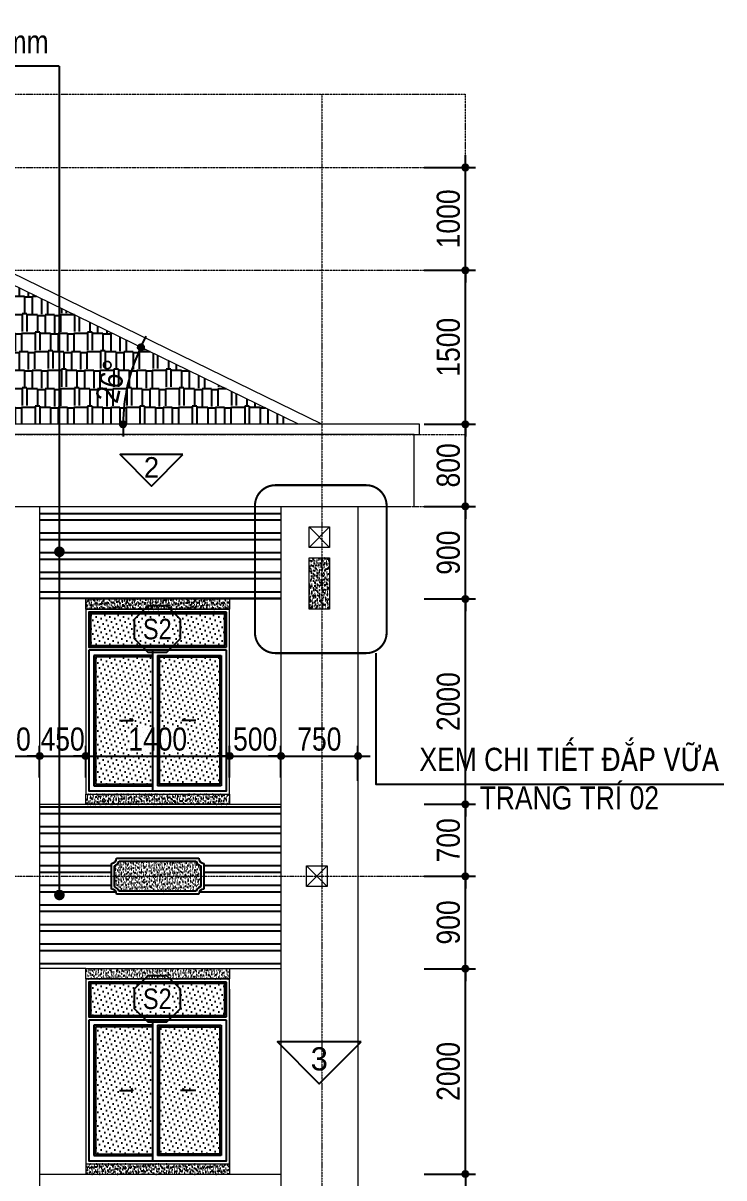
# Model space of a CAD drawing. Header units: millimetres. Extents: x 2605 to 44181, y 1776 to 19155.
# Drawn here: x 37356 to 44181, y 7879 to 19122 of the extents above; entities that cross this region are included whole.
import ezdxf
from ezdxf.enums import TextEntityAlignment as Align

# ---------------------------------------------------------------- set-up
doc = ezdxf.new("R2010")
doc.units = ezdxf.units.MM
doc.linetypes.add('ACAD_ISO10W100', pattern=[18, 12, -3, 0, -3])
doc.linetypes.add('DASHED2', pattern=[0.375, 0.25, -0.125])
for name, color, linetype in [('daucat', 220, 'Continuous'), ('DIM', 1, 'Continuous'), ('DOOR', 20, 'Continuous'), ('HACTH', 8, 'Continuous'), ('HATCH', 8, 'Continuous'), ('HATCHNGOI', 22, 'Continuous'), ('KINH 1', 142, 'Continuous'), ('netthay', 2, 'Continuous'), ('TAGS', 60, 'Continuous'), ('TEXT', 7, 'Continuous')]:
    doc.layers.add(name, color=color, linetype=linetype)
doc.layers.add('NET-THAY', color=2, linetype='Continuous', lineweight=13)
doc.layers.add('TRUC', color=24, linetype='Continuous', lineweight=0)
doc.styles.add('1', font='', dxfattribs={"height": 250})
doc.styles.add('AVO', font='')
doc.styles.add('HEL-CONDENSE', font='')
doc.styles.add('VNI-HELVE-CONDENSEN', font='')
doc.styles.get('1').set_extended_font_data('VNI-Helve-Condense')
doc.styles.get('AVO').set_extended_font_data('VNI-Avo')
doc.styles.get('HEL-CONDENSE').set_extended_font_data('VNI-Helve-Condense')
doc.styles.get('VNI-HELVE-CONDENSEN').set_extended_font_data('VNI-Helve-Condense')
doc.dimstyles.new('D100', dxfattribs={"dimtxt": 225, "dimasz": 1.2, "dimexe": 100, "dimexo": 0, "dimgap": 50, "dimtad": 1, "dimdec": 0, "dimzin": 13, "dimdsep": 46, "dimtxsty": 'HEL-CONDENSE', "dimblk": 'D50', "dimcen": 0, "dimclrd": 1, "dimclre": 1, "dimclrt": 7, "dimadec": 0, "dimazin": 0, "dimtfac": 1, "dimtdec": 0, "dimtmove": 0, "dimatfit": 3, "dimldrblk": 'D50', "dimfxl": 1, "dimtolj": 1, "dimtzin": 13, "dimarcsym": 0})
pattern_1 = [(180, (-155115.41, -494922.03), (-1e-14, -190.5), []), (180, (-155178.91, -494858.53), (-1e-14, -190.5), [])]
pattern_2 = [(37.5, (-1291710.998, -283484.096), (-1.2000235, 36.7059928), [0, -28.956, 0, -32.385, 0, -30.95625]), (7.5, (-1291711, -283484.096), (33.7142462, 53.7618825), [0, -15.621, 0, -26.0985, 0, -10.00125]), (327.5, (-1291734.43, -283484.096), (59.3244278, 0.10778885), [0, -9.525, 0, -34.29, 0, -44.7675]), (317.5, (-1291734.43, -283484.096), (57.266734, 16.7196992), [0, -4.7625, 0, -22.479, 0, -25.7175])]

# ---------------------------------------------------------------- blocks, each defined once
blk = doc.blocks.new('KH-CUADI')
at = {"layer": 'TAGS'}
blk.add_lwpolyline([(-124, 300), (-300, 124), (-300, -124), (-124, -300), (124, -300), (300, -124), (300, 124), (124, 300)], close=True, dxfattribs=at)
at = {"layer": 'TAGS', "style": 'VNI-HELVE-CONDENSEN'}
blk.add_attdef('D', text='', height=300, dxfattribs=at).set_placement((0, 0), align=Align.MIDDLE)
blk = doc.blocks.new('A$C5F62150E')
at = {"layer": 'KINH 1'}
h = blk.add_hatch(dxfattribs=at)
h.set_pattern_fill('DOTS', color=256, scale=750, angle=45, style=0)
h.set_pattern_definition([(45, (0, 0), (-16.5728, 49.71845), [0, -46.875])])
h.paths.add_polyline_path([(2529, 1072), (1219, 1072), (1219, 762), (2529, 762)])
h.paths.add_polyline_path([(1824, 652), (1269, 652), (1269, -588), (1824, -588)])
h.paths.add_polyline_path([(2479, 652), (1889, 652), (1889, -588), (2479, -588)])
at = {"layer": 'DOOR'}
for p, q in [((2544, 747), (2544, 1087)), ((2544, 717), (1204, 717)), ((1824, 717), (1824, -653)), ((1824, 667), (1254, 667)), ((1254, 667), (1254, -603)), ((1874, 667), (1874, -603)), ((1874, 667), (2494, 667)), ((2494, 667), (2494, -603)), ((1254, -603), (1824, -603)), ((2494, -603), (1874, -603))]:
    blk.add_line(p, q, dxfattribs=at)
at = {"layer": 'DOOR', "color": 8}
for p, q in [((1824, 652), (1269, 652)), ((1269, 652), (1269, -588)), ((1889, 652), (1889, -588)), ((1889, 652), (2479, 652)), ((2479, 652), (2479, -588)), ((1269, -588), (1824, -588)), ((2479, -588), (1889, -588))]:
    blk.add_line(p, q, dxfattribs=at)
at = {"layer": 'DOOR'}
for points in [[(2544, 1087), (1204, 1087), (1204, 747), (2544, 747)], [(1204, 717), (1204, -653), (2544, -653), (2544, 717)], [(1502, 32), (1632, 32), (1619, 53)], [(2246, 32), (2116, 32), (2129, 53)]]:
    blk.add_lwpolyline(points, dxfattribs=at)
at = {"layer": 'DOOR', "color": 8}
blk.add_lwpolyline([(2529, 762), (2529, 1072), (1219, 1072), (1219, 762), (2529, 762)], close=True, dxfattribs=at)
at = {"layer": 'NET-THAY'}
for p, q in [((1174, 1117), (2574, 1117)), ((2574, -683), (2574, 1117)), ((1174, -683), (2574, -683))]:
    blk.add_line(p, q, dxfattribs=at)
blk.add_lwpolyline([(1174, 1117), (1174, -683)], dxfattribs=at)
at = {"layer": 'TAGS', "linetype": 'Continuous'}
ref = blk.add_blockref('KH-CUADI', (1871, 924), dxfattribs=dict(at, xscale=0.75, yscale=0.75, zscale=0.75, rotation=180))
ref.add_attrib('D', 'S2', dxfattribs={"color": 7, "height": 200, "style": 'VNI-HELVE-CONDENSEN'}).set_placement((1871, 924), align=Align.MIDDLE)
blk = doc.blocks.new('D50')
at = {"layer": 'DIM'}
blk.add_hatch(color=256, dxfattribs=at).paths.add_polyline_path([(25, 0, 1), (-25, 0, 1)])
blk.add_line((25, 0), (100, 0), dxfattribs=at)
blk.add_circle((0, 0), 25, dxfattribs=at)
blk = doc.blocks.new('*D286')
at = {"layer": 'DEFPOINTS', "color": 0, "linetype": 'Continuous', "transparency": 16777216}
for p in [(37516, 11985), (36916, 11776), (37516, 11776)]:
    blk.add_point(p, dxfattribs=at)
at = {"layer": 'DIM', "color": 1, "linetype": 'Continuous', "lineweight": -2, "transparency": 16777216}
for p, q in [((36916, 11776), (36916, 12085)), ((37516, 11776), (37516, 12085)), ((36917, 11985), (37514, 11985))]:
    blk.add_line(p, q, dxfattribs=at)
at = {"layer": 'DIM', "color": 1, "linetype": 'Continuous', "lineweight": -2, "transparency": 16777216, "xscale": 1.199999999999999, "yscale": 1.199999999999999, "zscale": 1.199999999999999, "rotation": 180}
blk.add_blockref('D50', (36916, 11985), dxfattribs=at)
at = {"layer": 'DIM', "color": 1, "linetype": 'Continuous', "lineweight": -2, "transparency": 16777216, "xscale": 1.199999999999999, "yscale": 1.199999999999999, "zscale": 1.199999999999999}
blk.add_blockref('D50', (37516, 11985), dxfattribs=at)
at = {"layer": 'DIM', "color": 7, "linetype": 'Continuous', "transparency": 16777216, "insert": (37216, 12150), "char_height": 225, "attachment_point": 5, "style": 'HEL-CONDENSE'}
blk.add_mtext('\\A1;600', dxfattribs=at)
blk = doc.blocks.new('*D287')
at = {"layer": 'DEFPOINTS', "color": 0, "linetype": 'Continuous', "transparency": 16777216}
for p in [(37966, 11985), (37516, 11776), (37966, 11776)]:
    blk.add_point(p, dxfattribs=at)
at = {"layer": 'DIM', "color": 1, "linetype": 'Continuous', "lineweight": -2, "transparency": 16777216}
for p, q in [((37516, 11776), (37516, 12085)), ((37966, 11776), (37966, 12085)), ((37517, 11985), (37964, 11985))]:
    blk.add_line(p, q, dxfattribs=at)
at = {"layer": 'DIM', "color": 1, "linetype": 'Continuous', "lineweight": -2, "transparency": 16777216, "xscale": 1.199999999999999, "yscale": 1.199999999999999, "zscale": 1.199999999999999, "rotation": 180}
blk.add_blockref('D50', (37516, 11985), dxfattribs=at)
at = {"layer": 'DIM', "color": 1, "linetype": 'Continuous', "lineweight": -2, "transparency": 16777216, "xscale": 1.199999999999999, "yscale": 1.199999999999999, "zscale": 1.199999999999999}
blk.add_blockref('D50', (37966, 11985), dxfattribs=at)
at = {"layer": 'DIM', "color": 7, "linetype": 'Continuous', "transparency": 16777216, "insert": (37741, 12150), "char_height": 225, "attachment_point": 5, "style": 'HEL-CONDENSE'}
blk.add_mtext('\\A1;450', dxfattribs=at)
blk = doc.blocks.new('*D288')
at = {"layer": 'DEFPOINTS', "color": 0, "linetype": 'Continuous', "transparency": 16777216}
for p in [(39366, 11985), (37966, 11776), (39366, 11776)]:
    blk.add_point(p, dxfattribs=at)
at = {"layer": 'DIM', "color": 1, "linetype": 'Continuous', "lineweight": -2, "transparency": 16777216}
for p, q in [((37966, 11776), (37966, 12085)), ((39366, 11776), (39366, 12085)), ((37967, 11985), (39364, 11985))]:
    blk.add_line(p, q, dxfattribs=at)
at = {"layer": 'DIM', "color": 1, "linetype": 'Continuous', "lineweight": -2, "transparency": 16777216, "xscale": 1.199999999999999, "yscale": 1.199999999999999, "zscale": 1.199999999999999, "rotation": 180}
blk.add_blockref('D50', (37966, 11985), dxfattribs=at)
at = {"layer": 'DIM', "color": 1, "linetype": 'Continuous', "lineweight": -2, "transparency": 16777216, "xscale": 1.199999999999999, "yscale": 1.199999999999999, "zscale": 1.199999999999999}
blk.add_blockref('D50', (39366, 11985), dxfattribs=at)
at = {"layer": 'DIM', "color": 7, "linetype": 'Continuous', "transparency": 16777216, "insert": (38666, 12150), "char_height": 225, "attachment_point": 5, "style": 'HEL-CONDENSE'}
blk.add_mtext('\\A1;1400', dxfattribs=at)
blk = doc.blocks.new('*D289')
at = {"layer": 'DEFPOINTS', "color": 0, "linetype": 'Continuous', "transparency": 16777216}
for p in [(39866, 11985), (39366, 11776), (39866, 11776)]:
    blk.add_point(p, dxfattribs=at)
at = {"layer": 'DIM', "color": 1, "linetype": 'Continuous', "lineweight": -2, "transparency": 16777216}
for p, q in [((39366, 11776), (39366, 12085)), ((39866, 11776), (39866, 12085)), ((39367, 11985), (39864, 11985))]:
    blk.add_line(p, q, dxfattribs=at)
at = {"layer": 'DIM', "color": 1, "linetype": 'Continuous', "lineweight": -2, "transparency": 16777216, "xscale": 1.199999999999999, "yscale": 1.199999999999999, "zscale": 1.199999999999999, "rotation": 180}
blk.add_blockref('D50', (39366, 11985), dxfattribs=at)
at = {"layer": 'DIM', "color": 1, "linetype": 'Continuous', "lineweight": -2, "transparency": 16777216, "xscale": 1.199999999999999, "yscale": 1.199999999999999, "zscale": 1.199999999999999}
blk.add_blockref('D50', (39866, 11985), dxfattribs=at)
at = {"layer": 'DIM', "color": 7, "linetype": 'Continuous', "transparency": 16777216, "insert": (39616, 12150), "char_height": 225, "attachment_point": 5, "style": 'HEL-CONDENSE'}
blk.add_mtext('\\A1;500', dxfattribs=at)
blk = doc.blocks.new('*D290')
at = {"layer": 'DEFPOINTS', "color": 0, "linetype": 'Continuous', "transparency": 16777216}
for p in [(40616, 11985), (39866, 11776), (40616, 11746)]:
    blk.add_point(p, dxfattribs=at)
at = {"layer": 'DIM', "color": 1, "linetype": 'Continuous', "lineweight": -2, "transparency": 16777216}
for p, q in [((39866, 11776), (39866, 12085)), ((40616, 11746), (40616, 12085)), ((39867, 11985), (40614, 11985))]:
    blk.add_line(p, q, dxfattribs=at)
at = {"layer": 'DIM', "color": 1, "linetype": 'Continuous', "lineweight": -2, "transparency": 16777216, "xscale": 1.199999999999999, "yscale": 1.199999999999999, "zscale": 1.199999999999999, "rotation": 180}
blk.add_blockref('D50', (39866, 11985), dxfattribs=at)
at = {"layer": 'DIM', "color": 1, "linetype": 'Continuous', "lineweight": -2, "transparency": 16777216, "xscale": 1.199999999999999, "yscale": 1.199999999999999, "zscale": 1.199999999999999}
blk.add_blockref('D50', (40616, 11985), dxfattribs=at)
at = {"layer": 'DIM', "color": 7, "linetype": 'Continuous', "transparency": 16777216, "insert": (40241, 12150), "char_height": 225, "attachment_point": 5, "style": 'HEL-CONDENSE'}
blk.add_mtext('\\A1;750', dxfattribs=at)
blk = doc.blocks.new('*D207')
at = {"layer": 'DEFPOINTS', "color": 0, "linetype": 'Continuous', "transparency": 16777216}
for p in [(41263, 7916), (41263, 7216), (41663, 7216)]:
    blk.add_point(p, dxfattribs=at)
at = {"layer": 'DIM', "color": 1, "linetype": 'Continuous', "lineweight": -2, "transparency": 16777216}
for p, q in [((41263, 7916), (41763, 7916)), ((41663, 7915), (41663, 7217)), ((41263, 7216), (41763, 7216))]:
    blk.add_line(p, q, dxfattribs=at)
at = {"layer": 'DIM', "color": 1, "linetype": 'Continuous', "lineweight": -2, "transparency": 16777216, "xscale": 1.199999999999999, "yscale": 1.199999999999999, "zscale": 1.199999999999999}
for p, rotation in [((41663, 7916), 90), ((41663, 7216), 270)]:
    blk.add_blockref('D50', p, dxfattribs=dict(at, rotation=rotation))
at = {"layer": 'DIM', "color": 7, "linetype": 'Continuous', "transparency": 16777216, "insert": (41498, 7566), "char_height": 225, "attachment_point": 5, "rotation": 90, "style": 'HEL-CONDENSE'}
blk.add_mtext('\\A1;700', dxfattribs=at)
blk = doc.blocks.new('*D208')
at = {"layer": 'DEFPOINTS', "color": 0, "linetype": 'Continuous', "transparency": 16777216}
for p in [(41263, 9916), (41663, 9916), (41263, 7916)]:
    blk.add_point(p, dxfattribs=at)
at = {"layer": 'DIM', "color": 1, "linetype": 'Continuous', "lineweight": -2, "transparency": 16777216}
for p, q in [((41263, 9916), (41763, 9916)), ((41663, 7917), (41663, 9915)), ((41263, 7916), (41763, 7916))]:
    blk.add_line(p, q, dxfattribs=at)
at = {"layer": 'DIM', "color": 1, "linetype": 'Continuous', "lineweight": -2, "transparency": 16777216, "xscale": 1.199999999999999, "yscale": 1.199999999999999, "zscale": 1.199999999999999}
for p, rotation in [((41663, 9916), 90), ((41663, 7916), 270)]:
    blk.add_blockref('D50', p, dxfattribs=dict(at, rotation=rotation))
at = {"layer": 'DIM', "color": 7, "linetype": 'Continuous', "transparency": 16777216, "insert": (41498, 8916), "char_height": 225, "attachment_point": 5, "rotation": 90, "style": 'HEL-CONDENSE'}
blk.add_mtext('\\A1;2000', dxfattribs=at)
blk = doc.blocks.new('*D209')
at = {"layer": 'DEFPOINTS', "color": 0, "linetype": 'Continuous', "transparency": 16777216}
for p in [(41263, 11516), (41663, 11516), (41263, 10816)]:
    blk.add_point(p, dxfattribs=at)
at = {"layer": 'DIM', "color": 1, "linetype": 'Continuous', "lineweight": -2, "transparency": 16777216}
for p, q in [((41263, 11516), (41763, 11516)), ((41663, 10817), (41663, 11515)), ((41263, 10816), (41763, 10816))]:
    blk.add_line(p, q, dxfattribs=at)
at = {"layer": 'DIM', "color": 1, "linetype": 'Continuous', "lineweight": -2, "transparency": 16777216, "xscale": 1.199999999999999, "yscale": 1.199999999999999, "zscale": 1.199999999999999}
for p, rotation in [((41663, 11516), 90), ((41663, 10816), 270)]:
    blk.add_blockref('D50', p, dxfattribs=dict(at, rotation=rotation))
at = {"layer": 'DIM', "color": 7, "linetype": 'Continuous', "transparency": 16777216, "insert": (41498, 11166), "char_height": 225, "attachment_point": 5, "rotation": 90, "style": 'HEL-CONDENSE'}
blk.add_mtext('\\A1;700', dxfattribs=at)
blk = doc.blocks.new('*D210')
at = {"layer": 'DEFPOINTS', "color": 0, "linetype": 'Continuous', "transparency": 16777216}
for p in [(41263, 13516), (41663, 13516), (41263, 11516)]:
    blk.add_point(p, dxfattribs=at)
at = {"layer": 'DIM', "color": 1, "linetype": 'Continuous', "lineweight": -2, "transparency": 16777216}
for p, q in [((41263, 13516), (41763, 13516)), ((41663, 11517), (41663, 13515)), ((41263, 11516), (41763, 11516))]:
    blk.add_line(p, q, dxfattribs=at)
at = {"layer": 'DIM', "color": 1, "linetype": 'Continuous', "lineweight": -2, "transparency": 16777216, "xscale": 1.199999999999999, "yscale": 1.199999999999999, "zscale": 1.199999999999999}
for p, rotation in [((41663, 13516), 90), ((41663, 11516), 270)]:
    blk.add_blockref('D50', p, dxfattribs=dict(at, rotation=rotation))
at = {"layer": 'DIM', "color": 7, "linetype": 'Continuous', "transparency": 16777216, "insert": (41498, 12516), "char_height": 225, "attachment_point": 5, "rotation": 90, "style": 'HEL-CONDENSE'}
blk.add_mtext('\\A1;2000', dxfattribs=at)
blk = doc.blocks.new('*D211')
at = {"layer": 'DEFPOINTS', "color": 0, "linetype": 'Continuous', "transparency": 16777216}
for p in [(41263, 14416), (41663, 14416), (41263, 13516)]:
    blk.add_point(p, dxfattribs=at)
at = {"layer": 'DIM', "color": 1, "linetype": 'Continuous', "lineweight": -2, "transparency": 16777216}
for p, q in [((41263, 14416), (41763, 14416)), ((41663, 13517), (41663, 14415)), ((41263, 13516), (41763, 13516))]:
    blk.add_line(p, q, dxfattribs=at)
at = {"layer": 'DIM', "color": 1, "linetype": 'Continuous', "lineweight": -2, "transparency": 16777216, "xscale": 1.199999999999999, "yscale": 1.199999999999999, "zscale": 1.199999999999999}
for p, rotation in [((41663, 14416), 90), ((41663, 13516), 270)]:
    blk.add_blockref('D50', p, dxfattribs=dict(at, rotation=rotation))
at = {"layer": 'DIM', "color": 7, "linetype": 'Continuous', "transparency": 16777216, "insert": (41498, 13966), "char_height": 225, "attachment_point": 5, "rotation": 90, "style": 'HEL-CONDENSE'}
blk.add_mtext('\\A1;900', dxfattribs=at)
blk = doc.blocks.new('*D214')
at = {"layer": 'DEFPOINTS', "color": 0, "linetype": 'Continuous', "transparency": 16777216}
for p in [(41263, 15216), (41663, 15216), (41263, 14416)]:
    blk.add_point(p, dxfattribs=at)
at = {"layer": 'DIM', "color": 1, "linetype": 'Continuous', "lineweight": -2, "transparency": 16777216}
for p, q in [((41263, 15216), (41763, 15216)), ((41663, 14417), (41663, 15215)), ((41263, 14416), (41763, 14416))]:
    blk.add_line(p, q, dxfattribs=at)
at = {"layer": 'DIM', "color": 1, "linetype": 'Continuous', "lineweight": -2, "transparency": 16777216, "xscale": 1.199999999999999, "yscale": 1.199999999999999, "zscale": 1.199999999999999}
for p, rotation in [((41663, 15216), 90), ((41663, 14416), 270)]:
    blk.add_blockref('D50', p, dxfattribs=dict(at, rotation=rotation))
at = {"layer": 'DIM', "color": 7, "linetype": 'Continuous', "transparency": 16777216, "insert": (41498, 14816), "char_height": 225, "attachment_point": 5, "rotation": 90, "style": 'HEL-CONDENSE'}
blk.add_mtext('\\A1;800', dxfattribs=at)
blk = doc.blocks.new('*D215')
at = {"layer": 'DEFPOINTS', "color": 0, "linetype": 'Continuous', "transparency": 16777216}
for p in [(41263, 16716), (41663, 16716), (41263, 15216)]:
    blk.add_point(p, dxfattribs=at)
at = {"layer": 'DIM', "color": 1, "linetype": 'Continuous', "lineweight": -2, "transparency": 16777216}
for p, q in [((41263, 16716), (41763, 16716)), ((41663, 15217), (41663, 16715)), ((41263, 15216), (41763, 15216))]:
    blk.add_line(p, q, dxfattribs=at)
at = {"layer": 'DIM', "color": 1, "linetype": 'Continuous', "lineweight": -2, "transparency": 16777216, "xscale": 1.199999999999999, "yscale": 1.199999999999999, "zscale": 1.199999999999999}
for p, rotation in [((41663, 16716), 90), ((41663, 15216), 270)]:
    blk.add_blockref('D50', p, dxfattribs=dict(at, rotation=rotation))
at = {"layer": 'DIM', "color": 7, "linetype": 'Continuous', "transparency": 16777216, "insert": (41498, 15966), "char_height": 225, "attachment_point": 5, "rotation": 90, "style": 'HEL-CONDENSE'}
blk.add_mtext('\\A1;1500', dxfattribs=at)
blk = doc.blocks.new('*D216')
at = {"layer": 'DEFPOINTS', "color": 0, "linetype": 'Continuous', "transparency": 16777216}
for p in [(41263, 17716), (41663, 17716), (41263, 16716)]:
    blk.add_point(p, dxfattribs=at)
at = {"layer": 'DIM', "color": 1, "linetype": 'Continuous', "lineweight": -2, "transparency": 16777216}
for p, q in [((41263, 17716), (41763, 17716)), ((41663, 16717), (41663, 17715)), ((41263, 16716), (41763, 16716))]:
    blk.add_line(p, q, dxfattribs=at)
at = {"layer": 'DIM', "color": 1, "linetype": 'Continuous', "lineweight": -2, "transparency": 16777216, "xscale": 1.199999999999999, "yscale": 1.199999999999999, "zscale": 1.199999999999999}
for p, rotation in [((41663, 17716), 90), ((41663, 16716), 270)]:
    blk.add_blockref('D50', p, dxfattribs=dict(at, rotation=rotation))
at = {"layer": 'DIM', "color": 7, "linetype": 'Continuous', "transparency": 16777216, "insert": (41498, 17216), "char_height": 225, "attachment_point": 5, "rotation": 90, "style": 'HEL-CONDENSE'}
blk.add_mtext('\\A1;1000', dxfattribs=at)
blk = doc.blocks.new('*D218')
at = {"layer": 'DEFPOINTS', "color": 0, "linetype": 'Continuous', "transparency": 16777216}
for p in [(41263, 10816), (41663, 10816), (41263, 9916)]:
    blk.add_point(p, dxfattribs=at)
at = {"layer": 'DIM', "color": 1, "linetype": 'Continuous', "lineweight": -2, "transparency": 16777216}
for p, q in [((41263, 10816), (41763, 10816)), ((41663, 9917), (41663, 10815)), ((41263, 9916), (41763, 9916))]:
    blk.add_line(p, q, dxfattribs=at)
at = {"layer": 'DIM', "color": 1, "linetype": 'Continuous', "lineweight": -2, "transparency": 16777216, "xscale": 1.199999999999999, "yscale": 1.199999999999999, "zscale": 1.199999999999999}
for p, rotation in [((41663, 10816), 90), ((41663, 9916), 270)]:
    blk.add_blockref('D50', p, dxfattribs=dict(at, rotation=rotation))
at = {"layer": 'DIM', "color": 7, "linetype": 'Continuous', "transparency": 16777216, "insert": (41498, 10366), "char_height": 225, "attachment_point": 5, "rotation": 90, "style": 'HEL-CONDENSE'}
blk.add_mtext('\\A1;900', dxfattribs=at)
blk = doc.blocks.new('TUONG-NAM')
at = {"layer": 'TAGS'}
blk.add_lwpolyline([(-453, -453), (453, -453), (0, 0)], close=True, dxfattribs=at)
at = {"layer": 'TAGS', "linetype": 'Continuous', "style": 'AVO'}
blk.add_attdef('KH-TUONG', text='', height=250, dxfattribs=at).set_placement((0, -269), align=Align.MIDDLE_CENTER)
blk = doc.blocks.new('*D160')
at = {"layer": 'DEFPOINTS', "color": 0, "linetype": 'Continuous', "transparency": 16777216}
for p in [(35117, 17616), (38407, 15725), (28566, 15216), (40038, 15216), (41216, 15216)]:
    blk.add_point(p, dxfattribs=at)
at = {"layer": 'DIM', "color": 1, "linetype": 'Continuous', "lineweight": -2, "transparency": 16777216}
blk.add_arc((40038, 15216), 1708, 154.0403, 179.9597, dxfattribs=at)
at = {"layer": 'DIM', "color": 1, "linetype": 'Continuous', "lineweight": -2, "transparency": 16777216, "xscale": 1.199999999999999, "yscale": 1.199999999999999, "zscale": 1.199999999999999}
for p, rotation in [((38503, 15965), 64.02013090900611), ((38330, 15216), 269.9798690909928)]:
    blk.add_blockref('D50', p, dxfattribs=dict(at, rotation=rotation))
at = {"layer": 'DIM', "color": 7, "linetype": 'Continuous', "transparency": 16777216, "insert": (38213, 15637), "char_height": 225, "attachment_point": 5, "rotation": 77, "style": 'HEL-CONDENSE'}
blk.add_mtext('\\A1;26°', dxfattribs=at)

msp = doc.modelspace()

# ---------------------------------------------------------------- hatches: boundary and pattern name
at = {"layer": 'DIM', "linetype": 'ByBlock'}
for points in [[(37761.827, 13974.732, 1), (37657.307, 13974.732, 1)], [(37761.827, 10633.415, 1), (37657.307, 10633.415, 1)]]:
    msp.add_hatch(color=1, dxfattribs=at).paths.add_polyline_path(points)
at = {"layer": 'HACTH'}
h = msp.add_hatch(dxfattribs=at)
h.set_pattern_fill('ANSI32', color=256, scale=20, angle=135, style=0)
h.set_pattern_definition(pattern_1)
h.paths.add_polyline_path([(37515.677, 13516.106), (39865.677, 13516.106), (39865.677, 14416.106), (37515.677, 14416.106)])
h.paths.add_polyline_path([(34565.677, 13516.106), (36915.677, 13516.106), (36915.677, 14416.106), (34565.677, 14416.106)])
h.paths.add_polyline_path([(31565.677, 13516.106), (33965.677, 13516.106), (33965.677, 14416.106), (31565.677, 14416.106)])
h.paths.add_polyline_path([(28565.677, 13516.106), (30965.677, 13516.106), (30965.677, 14416.106), (28565.677, 14416.106)])
h.paths.add_polyline_path([(26265.677, 13516.106), (27965.677, 13516.106), (27965.677, 14416.106), (26265.677, 14416.106)])
h = msp.add_hatch(dxfattribs=at)
h.set_pattern_fill('ANSI32', color=256, scale=20, angle=135, style=0)
h.set_pattern_definition(pattern_1)
h.paths.add_polyline_path([(36915.677, 11516.106), (34565.677, 11516.106), (34565.677, 10816.106), (35315.677, 10816.106), (35315.677, 10941.106, 0.414213562), (35365.677, 10991.106), (36165.677, 10991.106, 0.414213562), (36215.677, 10941.106), (36215.677, 10816.106), (36915.677, 10816.106)])
h.paths.add_polyline_path([(39865.677, 11516.106), (37515.677, 11516.106), (37515.677, 10816.106), (38215.677, 10816.106), (38215.677, 10941.106, 0.414213562), (38265.677, 10991.106), (39065.677, 10991.106, 0.414213562), (39115.677, 10941.106), (39115.677, 10816.106), (39865.677, 10816.106)])
edge = h.paths.add_edge_path()
edge.add_line((34565.677, 9916.106), (36915.677, 9916.106))
edge.add_line((36915.677, 9916.106), (36915.677, 10816.106))
edge.add_line((36915.677, 10816.106), (36215.677, 10816.106))
edge.add_line((36215.677, 10816.106), (36215.677, 10691.106))
edge.add_arc((36215.677, 10641.106), 50, 90, 180)
edge.add_line((36165.677, 10641.106), (35365.677, 10641.106))
edge.add_arc((35315.677, 10641.106), 50, 0, 90)
edge.add_line((35315.677, 10691.106), (35315.677, 10816.106))
edge.add_line((35315.677, 10816.106), (34565.677, 10816.106))
edge.add_line((34565.677, 10816.106), (34565.677, 9916.106))
edge = h.paths.add_edge_path()
edge.add_line((37515.677, 9916.106), (39865.677, 9916.106))
edge.add_line((39865.677, 9916.106), (39865.677, 10816.106))
edge.add_line((39865.677, 10816.106), (39115.677, 10816.106))
edge.add_line((39115.677, 10816.106), (39115.677, 10691.106))
edge.add_arc((39115.677, 10641.106), 50, 90, 180)
edge.add_line((39065.677, 10641.106), (38265.677, 10641.106))
edge.add_arc((38215.677, 10641.106), 50, 0, 90)
edge.add_line((38215.677, 10691.106), (38215.677, 10816.106))
edge.add_line((38215.677, 10816.106), (37515.677, 10816.106))
edge.add_line((37515.677, 10816.106), (37515.677, 9916.106))
at = {"layer": 'HATCH'}
h = msp.add_hatch(dxfattribs=at)
h.set_pattern_fill('AR-SAND', color=256, scale=0.75, style=0)
h.set_pattern_definition(pattern_2)
h.paths.add_polyline_path([(40140.677, 13416.106), (40340.677, 13416.106), (40340.677, 13916.106), (40140.677, 13916.106)])
h = msp.add_hatch(dxfattribs=at)
h.set_pattern_fill('AR-SAND', color=256, scale=0.75, style=0)
h.set_pattern_definition(pattern_2)
h.paths.add_polyline_path([(37965.682, 13516.106), (39365.682, 13516.106), (39365.682, 13416.106), (37965.682, 13416.106)])
h = msp.add_hatch(dxfattribs=at)
h.set_pattern_fill('AR-SAND', color=256, scale=0.75, style=0)
h.set_pattern_definition(pattern_2)
h.paths.add_polyline_path([(37965.677, 11616.106), (39365.677, 11616.106), (39365.677, 11516.106), (37965.677, 11516.106)])
h = msp.add_hatch(dxfattribs=at)
h.set_pattern_fill('AR-SAND', color=256, scale=0.75, style=0)
h.set_pattern_definition(pattern_2)
h.paths.add_polyline_path([(38289.839, 10961.106, -0.203231357), (38245.677, 10916.944), (38245.677, 10715.268, -0.203231357), (38289.839, 10671.106), (39041.515, 10671.106, -0.203231357), (39085.677, 10715.268), (39085.677, 10916.944, -0.203231357), (39041.515, 10961.106)])
h = msp.add_hatch(dxfattribs=at)
h.set_pattern_fill('AR-SAND', color=256, scale=0.75, style=0)
h.set_pattern_definition(pattern_2)
h.paths.add_polyline_path([(37965.677, 9916.106), (39365.677, 9916.106), (39365.677, 9816.106), (37965.677, 9816.106)])
h = msp.add_hatch(dxfattribs=at)
h.set_pattern_fill('AR-SAND', color=256, scale=0.75, style=0)
h.set_pattern_definition(pattern_2)
h.paths.add_polyline_path([(39365.677, 8016.106), (37965.677, 8016.106), (37965.677, 7916.106), (39365.677, 7916.106)])
at = {"layer": 'HATCHNGOI'}
h = msp.add_hatch(dxfattribs=at)
h.set_pattern_fill('AR-RSHKE', color=34, scale=15, angle=180, style=0)
h.set_pattern_definition([(180, (-1036016.52, 306620.13), (-382.5, -180), [90, -75, 105, -45, 135, -60]), (180, (-1036106.52, 306612.63), (-382.5, -180), [75, -285, 60, -90]), (180, (-1036286.52, 306631.38), (-382.5, -180), [45, -465]), (270, (-1036016.52, 306620.13), (127.5, -180), [172.5, -547.5]), (270, (-1036106.52, 306620.13), (127.5, -180), [168.75, -551.25]), (270, (-1036181.52, 306620.13), (127.5, -180), [157.5, -562.5]), (270, (-1036286.52, 306631.38), (127.5, -180), [172.5, -547.5]), (270, (-1036331.52, 306631.38), (127.5, -180), [172.5, -547.5]), (270, (-1036466.52, 306620.13), (127.5, -180), [165, -555])])
h.paths.add_polyline_path([(37265.677, 16611.545), (34488.411, 15216.106), (37265.677, 15216.106)])
h.paths.add_polyline_path([(40037.56, 15216.106), (37265.677, 16568.043), (37265.677, 15216.106)])

# ---------------------------------------------------------------- linework, layer by layer
at = {"layer": 'daucat', "linetype": 'DASHED2', "ltscale": 500, "const_width": 20}
msp.add_lwpolyline([(39813.765, 14623.218), (40695.848, 14623.218, -0.414213562), (40895.848, 14423.218), (40895.848, 13187.792, -0.414213562), (40695.848, 12987.792), (39813.765, 12987.792, -0.414213562), (39613.765, 13187.792), (39613.765, 14423.218, -0.414213562)], format="xyb", close=True, dxfattribs=at)
at = {"layer": 'NET-THAY'}
for p, q in [((40265.677, 15216.106), (35139.917, 17716.106)), ((40265.677, 15216.106), (35139.917, 17716.106)), ((40037.56, 15216.106), (37221.743, 16589.471)), ((41215.677, 15216.106), (28565.677, 15216.106)), ((41165.677, 15116.106), (26320.138, 15116.106)), ((41165.677, 14416.106), (41165.677, 15116.106)), ((26575.995, 14416.106), (41115.677, 14416.106)), ((39815.677, 14416.106), (40365.677, 14416.106)), ((37965.682, 13516.106), (37515.682, 13516.106)), ((39365.682, 13516.106), (39865.682, 13516.106)), ((37515.677, 11516.106), (39865.677, 11516.106)), ((37965.677, 9916.106), (37515.677, 9916.106)), ((39365.677, 9916.106), (39865.677, 9916.106))]:
    msp.add_line(p, q, dxfattribs=at)
for points in [[(41165.677, 15116.106), (41215.677, 15116.106), (41215.677, 15216.106), (41215.677, 15216.106)], [(37515.677, 14416.106), (37515.677, 5116.106)], [(39865.677, 14416.106), (39865.677, 5116.106)], [(40615.677, 14416.106), (40615.677, 5116.106)], [(40140.677, 14216.106), (40340.677, 14216.106), (40340.677, 14016.106), (40140.677, 14016.106), (40140.677, 14216.106)], [(40340.677, 14216.106), (40140.677, 14016.106)], [(40140.677, 14216.106), (40340.677, 14016.106)], [(40140.677, 13916.106), (40340.677, 13916.106), (40340.677, 13416.106), (40140.677, 13416.106), (40140.677, 13916.106)], [(40115.677, 10916.106), (40315.677, 10916.106), (40315.677, 10716.106), (40115.677, 10716.106), (40115.677, 10916.106)], [(40315.677, 10916.106), (40115.677, 10716.106)], [(40115.677, 10916.106), (40315.677, 10716.106)], [(37965.672, 9816.106), (39365.672, 9816.106)], [(37965.677, 9716.106), (37965.677, 7916.106)], [(39365.677, 9716.106), (39365.677, 7916.106)], [(37965.677, 8016.106), (39365.677, 8016.106)], [(37515.677, 7916.106), (39865.677, 7916.106)], [(37865.677, 7916.106), (39465.677, 7916.106)]]:
    msp.add_lwpolyline(points, dxfattribs=at)
for points in [[(37965.682, 13516.106), (39365.682, 13516.106), (39365.682, 13416.106), (37965.682, 13416.106)], [(37965.677, 11616.106), (39365.677, 11616.106), (39365.677, 11516.106), (37965.677, 11516.106)], [(37965.677, 9916.106), (39365.677, 9916.106), (39365.677, 9816.106), (37965.677, 9816.106)]]:
    msp.add_lwpolyline(points, close=True, dxfattribs=at)
at = {"layer": 'netthay'}
for points in [[(38215.677, 10691.106), (38215.677, 10941.106)], [(38245.677, 10715.268), (38245.677, 10916.944)], [(38265.677, 10991.106), (39065.677, 10991.106)], [(38289.839, 10961.106), (39041.515, 10961.106)], [(39085.677, 10916.944), (39085.677, 10715.268)], [(39115.677, 10941.106), (39115.677, 10691.106)], [(39065.677, 10641.106), (38265.677, 10641.106)], [(39041.515, 10671.106), (38289.839, 10671.106)]]:
    msp.add_lwpolyline(points, dxfattribs=at)
for centre, radius, start, end in [((38215.677, 10991.106), 50, 270, 0), ((38215.677, 10991.106), 80, 292.0243128, 337.9756872), ((39115.677, 10991.106), 80, 202.0243128, 247.9756872), ((39115.677, 10991.106), 80, 202.0243128, 247.9756872), ((39115.677, 10991.106), 50, 180, 270), ((38215.677, 10641.106), 50, 0, 90), ((38215.677, 10641.106), 80, 22.0243128, 67.9756872), ((39115.677, 10641.106), 80, 112.0243128, 157.9756872), ((39115.677, 10641.106), 80, 112.0243128, 157.9756872), ((39115.677, 10641.106), 50, 90, 180), ((39115.677, 10641.106), 50, 90, 180)]:
    msp.add_arc(centre, radius, start, end, dxfattribs=at)
at = {"layer": 'TEXT'}
for points in [[(37708.631, 18702.089), (30153.131, 18702.089), (30153.131, 18702.089)], [(37708.631, 18702.089), (37708.631, 10630.944)], [(44180.909, 11708.628), (40794.046, 11708.628), (40794.046, 12987.792)]]:
    msp.add_lwpolyline(points, dxfattribs=at)
at = {"layer": 'TRUC', "linetype": 'ACAD_ISO10W100', "ltscale": 0.2}
for points in [[(5735.896, 18428.761), (41662.568, 18428.761)], [(40265.677, 18428.761), (40265.677, 4066.106)], [(5735.896, 17716.106), (41662.568, 17716.106)], [(5735.896, 16716.106), (41662.568, 16716.106)], [(5735.896, 15116.106), (41662.568, 15116.106)], [(5735.896, 14416.106), (41662.568, 14416.106)], [(5735.896, 10816.106), (41662.568, 10816.106)]]:
    msp.add_lwpolyline(points, dxfattribs=at)
msp.add_lwpolyline([(5735.896, 18428.761), (41662.568, 18428.761), (41662.568, 4066.106), (5735.896, 4066.106)], close=True, dxfattribs=at)

# ---------------------------------------------------------------- block references
at = {"layer": 'DOOR'}
for p in [(36791.782, 12298.878), (36791.782, 8698.878)]:
    msp.add_blockref('A$C5F62150E', p, dxfattribs=at)
at = {"layer": 'TAGS', "linetype": 'Continuous'}
ref = msp.add_blockref('TUONG-NAM', (38607.015, 14614.598), dxfattribs=dict(at, xscale=0.6749999998137355, yscale=0.6750000000174623, zscale=0.675, rotation=180))
ref.add_attrib('KH-TUONG', '2', dxfattribs={"color": 7, "linetype": 'Continuous', "height": 200, "style": 'AVO'}).set_placement((38606.681, 14796.364), align=Align.MIDDLE_CENTER)
ref = msp.add_blockref('TUONG-NAM', (40240.738, 8795.921), dxfattribs=dict(at, xscale=0.8999999999068677, yscale=0.9000000000232831, zscale=0.9, rotation=180))
ref.add_attrib('KH-TUONG', '3', dxfattribs={"color": 7, "linetype": 'Continuous', "height": 225, "style": 'AVO'}).set_placement((40240.293, 9038.275), align=Align.MIDDLE_CENTER)

# ---------------------------------------------------------------- texts
at = {"layer": 'TEXT', "char_height": 225, "attachment_point": 2, "style": '1'}
for s, insert in [('TÖÔØNG KEÛ JONTE SAÂU 10 ROÄNG 20 CAÙCH KHOAÛNG 100mm', (33927.346, 19052.26)), ('XEM CHI TIEÁT ÑAÉP VÖÕA \\PTRANG TRÍ 02', (42675.549, 12066.384))]:
    msp.add_mtext(s, dxfattribs=dict(at, insert=insert))

# ---------------------------------------------------------------- dimensions: what is measured, and where the dimension line sits
at = {"layer": 'DIM', "linetype": 'Continuous'}
for base, p1, p2, picture, middle in [((41662.568, 17716.106), (41262.573, 16716.106), (41262.573, 17716.106), '*D216', (41497.668, 17216.106)), ((41662.568, 16716.106), (41262.573, 15216.106), (41262.573, 16716.106), '*D215', (41497.668, 15966.106)), ((41662.568, 15216.106), (41262.573, 14416.106), (41262.573, 15216.106), '*D214', (41497.668, 14816.106)), ((41662.568, 14416.106), (41262.573, 13516.106), (41262.573, 14416.106), '*D211', (41497.668, 13966.106)), ((41662.568, 13516.106), (41262.568, 11516.106), (41262.573, 13516.106), '*D210', (41497.668, 12516.106)), ((41662.568, 11516.106), (41262.568, 10816.106), (41262.568, 11516.106), '*D209', (41497.668, 11166.106)), ((41662.568, 10816.106), (41262.568, 9916.106), (41262.568, 10816.106), '*D218', (41497.668, 10366.106)), ((41662.568, 9916.106), (41262.568, 7916.106), (41262.568, 9916.106), '*D208', (41497.668, 8916.106)), ((41662.568, 7216.106), (41262.568, 7916.106), (41262.568, 7216.106), '*D207', (41497.668, 7566.106))]:
    dim = msp.add_linear_dim(base=base, p1=p1, p2=p2, angle=90, dimstyle='D100', dxfattribs=at)
    dim.commit()
    dim.dimension.update_dxf_attribs({"geometry": picture, "text_midpoint": middle})
dim = msp.add_angular_dim_2l(base=(38407.414, 15724.88), line1=((41215.677, 15216.106), (28565.677, 15216.106)), line2=((40037.56, 15216.106), (35116.83, 17616.106)), dimstyle='D100', dxfattribs=at)
dim.commit()
dim.dimension.update_dxf_attribs({"geometry": '*D160', "text_midpoint": (38212.958, 15637.348)})
for base, p1, p2, picture, middle in [((37515.677, 11984.721), (36915.677, 11776.218), (37515.677, 11776.218), '*D286', (37215.677, 12149.621)), ((39365.677, 11984.721), (37965.677, 11776.218), (39365.677, 11776.218), '*D288', (38665.677, 12149.621)), ((40615.677, 11984.721), (39865.677, 11776.218), (40615.677, 11745.743), '*D290', (40240.677, 12149.621))]:
    dim = msp.add_linear_dim(base=base, p1=p1, p2=p2, dimstyle='D100', override={"dimtmove": 1}, dxfattribs=at)
    dim.commit()
    dim.dimension.update_dxf_attribs({"geometry": picture, "text_midpoint": middle})
for base, p1, p2, picture, middle in [((37965.677, 11984.721), (37515.677, 11776.218), (37965.677, 11776.218), '*D287', (37740.677, 11984.721)), ((39865.677, 11984.721), (39365.677, 11776.218), (39865.677, 11776.218), '*D289', (39615.677, 11984.721))]:
    dim = msp.add_linear_dim(base=base, p1=p1, p2=p2, dimstyle='D100', override={"dimtmove": 1}, dxfattribs=at)
    dim.commit()
    dim.dimension.update_dxf_attribs({"geometry": picture, "text_midpoint": middle, "dimtype": 160})

doc.saveas('drawing.dxf')
